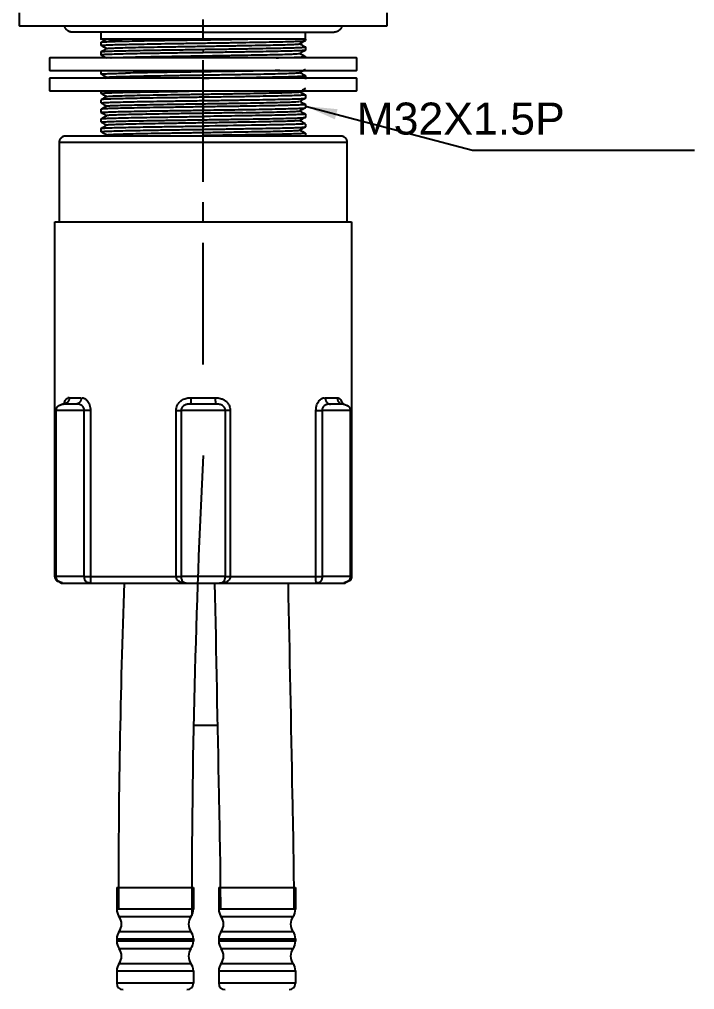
# Model space of a CAD drawing. Header units: millimetres. Extents: x 1657 to 5240, y -256 to 760.
# Drawn here: x 4710.9 to 4816.7, y 47.1 to 198.9 of the extents above; entities that cross this region are included whole.
import ezdxf

# ---------------------------------------------------------------- set-up
doc = ezdxf.new("R2010")
doc.units = ezdxf.units.MM
doc.linetypes.add('CENTER2', pattern=[28.575, 19.05, -3.175, 3.175, -3.175])
doc.layers.add('CENTER', color=1, linetype='CENTER2')
doc.layers.add('DIM', color=3, linetype='Continuous')
doc.layers.add('DIM_', color=3, linetype='Continuous', lineweight=9)
doc.styles.add('Arial Unicode MS', font='ARIALUNI.ttf')
doc.styles.get("Standard").update_dxf_attribs({"font": 'arial.ttf'})
doc.dimstyles.new('사본(2) STANDARD', dxfattribs={"dimscale": 0, "dimtxt": 5, "dimasz": 5, "dimexe": 1.25, "dimexo": 0.625, "dimgap": 1.5, "dimtad": 3, "dimtih": 1, "dimtoh": 1, "dimdec": 1, "dimzin": 9, "dimdsep": 46, "dimtxsty": 'Standard', "dimcen": 2.5, "dimclrd": 3, "dimclre": 3, "dimclrt": 4, "dimadec": 0, "dimazin": 0, "dimtfac": 1, "dimtdec": 1, "dimtmove": 0, "dimatfit": 3, "dimfxl": 1.25, "dimtfill": 1, "dimtolj": 1, "dimtzin": 0, "dimarcsym": 0})

msp = doc.modelspace()

# ---------------------------------------------------------------- linework, layer by layer
at = {"color": 6}
msp.add_line((4724.53, 182.32), (4724.53, 182.32), dxfattribs=at)
at = {"lineweight": -3}
msp.add_line((4716.46, 167.19), (4762.91, 167.19), dxfattribs=at)
at = {"color": 7, "linetype": 'Continuous'}
for p, q in [((4741.91, 88.39), (4738.18, 88.39)), ((4726.14, 63.06), (4738.14, 63.06)), ((4726.14, 63.06), (4726.14, 59.63)), ((4738.14, 63.06), (4738.14, 59.63)), ((4742.12, 63.06), (4754.12, 63.06)), ((4742.12, 63.06), (4742.12, 59.63)), ((4754.12, 63.06), (4754.12, 59.63)), ((4738.14, 59.63), (4726.14, 59.63)), ((4754.12, 59.63), (4742.12, 59.63)), ((4737.77, 58.46), (4726.52, 58.46)), ((4753.74, 58.46), (4742.49, 58.46)), ((4726.14, 55), (4738.14, 55)), ((4726.14, 55), (4726.14, 54.63)), ((4726.52, 56.17), (4737.77, 56.17)), ((4738.14, 55), (4738.14, 54.63)), ((4742.12, 55), (4754.12, 55)), ((4742.12, 55), (4742.12, 54.63)), ((4742.49, 56.17), (4753.74, 56.17)), ((4754.12, 55), (4754.12, 54.63)), ((4738.14, 54.63), (4726.14, 54.63)), ((4737.77, 53.46), (4726.52, 53.46)), ((4754.12, 54.63), (4742.12, 54.63)), ((4753.74, 53.46), (4742.49, 53.46)), ((4726.52, 51.17), (4737.77, 51.17)), ((4742.49, 51.17), (4753.74, 51.17)), ((4726.14, 50), (4738.14, 50)), ((4726.14, 50), (4726.14, 48.06)), ((4738.14, 50), (4738.14, 48.06)), ((4742.12, 50), (4754.12, 50)), ((4742.12, 50), (4742.12, 48.06)), ((4754.12, 50), (4754.12, 48.06)), ((4738.14, 48.06), (4726.14, 48.06)), ((4754.12, 48.06), (4742.12, 48.06))]:
    msp.add_line(p, q, dxfattribs=at)
for centre, radius, start, end in [((6117.23, 60.34), 1379.34, 177.07783, 180.07004), ((6117.09, 60.35), 1390.7, 177.92546, 180.02967), ((4728.14, 59.63), 2, 180, 215.6591), ((4736.14, 59.63), 2, 324.3409, 0), ((4744.12, 59.63), 2, 180, 215.6591), ((4752.12, 59.63), 2, 324.3409, 0), ((4724.89, 57.29), 2, 0.59, 35.6591), ((4739.39, 57.29), 2, 144.3409, 179.41), ((4740.87, 57.29), 2, 0.59, 35.6591), ((4755.37, 57.29), 2, 144.3409, 179.41), ((4724.89, 57.33), 2, 324.3409, 359.41), ((4739.39, 57.33), 2, 180.59, 215.6591), ((4740.87, 57.33), 2, 324.3409, 359.41), ((4755.37, 57.33), 2, 180.59, 215.6591), ((4728.14, 55), 2, 144.3409, 180), ((4736.14, 55), 2, 0, 35.6591), ((4744.12, 55), 2, 144.3409, 180), ((4752.12, 55), 2, 0, 35.6591), ((4728.14, 54.63), 2, 180, 215.6591), ((4724.89, 52.29), 2, 0.59, 35.6591), ((4739.39, 52.29), 2, 144.3409, 179.41), ((4736.14, 54.63), 2, 324.3409, 0), ((4744.12, 54.63), 2, 180, 215.6591), ((4740.87, 52.29), 2, 0.59, 35.6591), ((4755.37, 52.29), 2, 144.3409, 179.41), ((4752.12, 54.63), 2, 324.3409, 0), ((4724.89, 52.33), 2, 324.3409, 359.41), ((4739.39, 52.33), 2, 180.59, 215.6591), ((4740.87, 52.33), 2, 324.3409, 359.41), ((4755.37, 52.33), 2, 180.59, 215.6591), ((4728.14, 50), 2, 144.3409, 180), ((4736.14, 50), 2, 0, 35.6591), ((4744.12, 50), 2, 144.3409, 180), ((4752.12, 50), 2, 0, 35.6591), ((4727.14, 48.06), 1, 180, 270), ((4737.14, 48.06), 1, 270, 0), ((4743.12, 48.06), 1, 180, 270), ((4753.12, 48.06), 1, 270, 0)]:
    msp.add_arc(centre, radius, start, end, dxfattribs=at)
at = {"lineweight": -3}
for points, degree in [([(4710.93, 197.89), (4710.93, 198.89), (4710.93, 199.89)], 2), ([(4768.43, 199.89), (4768.43, 198.89), (4768.43, 197.89)], 2), ([(4723.67, 196.89), (4723.67, 196.35), (4723.67, 195.81)], 2), ([(4755.69, 195.81), (4755.69, 196.35), (4755.69, 196.9)], 2), ([(4723.68, 194.81), (4723.68, 195.07), (4723.68, 195.32)], 2), ([(4723.69, 195.33), (4723.72, 195.34), (4723.91, 195.37), (4724.55, 195.4), (4725.55, 195.44), (4726.87, 195.48), (4728.5, 195.51), (4730.38, 195.55), (4732.49, 195.59), (4734.76, 195.62), (4737.14, 195.66), (4739.59, 195.7), (4742.04, 195.73), (4744.43, 195.77), (4745.95, 195.79), (4746.68, 195.81)], 3), ([(4723.69, 195.33), (4723.96, 195.49), (4724.24, 195.65), (4724.52, 195.81)], 3), ([(4724.54, 194.31), (4724.26, 194.47), (4723.97, 194.64), (4723.69, 194.8)], 3), ([(4724.55, 195.81), (4724.58, 195.8), (4724.73, 195.77), (4725.21, 195.74), (4725.96, 195.71), (4726.62, 195.69), (4726.98, 195.68)], 3), ([(4739.68, 194.2), (4740.51, 194.21), (4742.18, 194.24), (4744.61, 194.27), (4746.94, 194.31), (4749.07, 194.35), (4751.01, 194.39), (4752.67, 194.42), (4753.99, 194.46), (4754.95, 194.5), (4755.54, 194.54), (4755.68, 194.56), (4755.68, 194.57)], 3), ([(4755.68, 195.55), (4755.39, 195.39), (4755.11, 195.22), (4754.82, 195.06)], 3), ([(4754.82, 195.07), (4755.11, 194.91), (4755.39, 194.74), (4755.68, 194.58)], 3), ([(4755.68, 195.81), (4755.68, 195.68), (4755.68, 195.56)], 2), ([(4755.68, 194.57), (4755.68, 194.32), (4755.68, 194.06)], 2), ([(4715.68, 190.89), (4715.68, 191.89), (4715.68, 192.89)], 2), ([(4723.68, 193.31), (4723.68, 193.57), (4723.68, 193.82)], 2), ([(4739.68, 193.68), (4738.85, 193.67), (4737.19, 193.65), (4734.73, 193.61), (4732.42, 193.57), (4730.29, 193.54), (4728.36, 193.5), (4726.69, 193.46), (4725.37, 193.42), (4724.41, 193.38), (4723.82, 193.35), (4723.68, 193.32), (4723.68, 193.31)], 3), ([(4723.69, 193.83), (4723.97, 193.99), (4724.26, 194.16), (4724.54, 194.32)], 3), ([(4724.54, 192.81), (4724.26, 192.97), (4723.97, 193.14), (4723.69, 193.3)], 3), ([(4739.68, 194.2), (4739.68, 193.94), (4739.68, 193.68)], 2), ([(4755.68, 194.05), (4755.39, 193.89), (4755.11, 193.72), (4754.82, 193.56)], 3), ([(4754.82, 193.57), (4755.11, 193.41), (4755.39, 193.24), (4755.68, 193.08)], 3), ([(4755.68, 193.07), (4755.68, 192.98), (4755.68, 192.89)], 2), ([(4763.68, 192.89), (4763.68, 191.89), (4763.68, 190.89)], 2), ([(4723.68, 190.31), (4723.68, 190.57), (4723.68, 190.82)], 2), ([(4723.69, 190.83), (4723.73, 190.86), (4723.78, 190.88), (4723.82, 190.91)], 3), ([(4724.47, 189.85), (4724.21, 190), (4723.95, 190.15), (4723.69, 190.3)], 3), ([(4723.76, 190.33), (4723.84, 190.35), (4724.12, 190.37), (4724.9, 190.41), (4726.03, 190.44), (4726.99, 190.47), (4727.52, 190.48)], 3), ([(4724.31, 189.69), (4724.39, 189.73), (4724.47, 189.78), (4724.54, 189.82)], 3), ([(4724.56, 189.83), (4724.61, 189.84), (4724.84, 189.87), (4725.56, 189.91), (4726.66, 189.95), (4727.63, 189.97), (4728.17, 189.99)], 3), ([(4739.68, 190.68), (4738.92, 190.67), (4737.38, 190.65), (4735.12, 190.62), (4732.96, 190.58), (4730.94, 190.55), (4729.1, 190.51), (4728.02, 190.49), (4727.52, 190.48)], 3), ([(4739.68, 190.86), (4739.68, 190.77), (4739.68, 190.68)], 2), ([(4755.68, 191.05), (4755.39, 190.89), (4755.11, 190.72), (4754.82, 190.56)], 3), ([(4754.82, 190.57), (4755.11, 190.41), (4755.39, 190.24), (4755.68, 190.08)], 3), ([(4755.68, 190.07), (4755.68, 189.82), (4755.68, 189.56)], 2), ([(4715.68, 187.69), (4715.68, 188.69), (4715.68, 189.69)], 2), ([(4763.68, 189.69), (4763.68, 188.69), (4763.68, 187.69)], 2), ([(4723.68, 187.31), (4723.68, 187.5), (4723.68, 187.69)], 2), ([(4724.54, 186.81), (4724.26, 186.97), (4723.97, 187.14), (4723.69, 187.3)], 3), ([(4723.69, 186.33), (4723.97, 186.49), (4724.26, 186.66), (4724.54, 186.82)], 3), ([(4755.68, 188.05), (4755.39, 187.89), (4755.11, 187.72), (4754.82, 187.56)], 3), ([(4754.82, 187.57), (4755.11, 187.41), (4755.39, 187.24), (4755.68, 187.08)], 3), ([(4755.68, 187.07), (4755.68, 186.82), (4755.68, 186.56)], 2), ([(4723.68, 185.81), (4723.68, 186.07), (4723.68, 186.32)], 2), ([(4724.54, 185.31), (4724.26, 185.47), (4723.97, 185.64), (4723.69, 185.8)], 3), ([(4723.69, 184.83), (4723.97, 184.99), (4724.26, 185.16), (4724.54, 185.32)], 3), ([(4724.6, 185.34), (4724.67, 185.35), (4724.95, 185.38), (4725.76, 185.42), (4726.94, 185.45), (4728.45, 185.49), (4730.27, 185.53), (4732.31, 185.57), (4734.57, 185.61), (4736.96, 185.65), (4739.43, 185.69), (4741.91, 185.73), (4744.29, 185.76), (4746.57, 185.8), (4748.69, 185.84), (4750.55, 185.88), (4752.13, 185.92), (4753.38, 185.96), (4754.27, 186), (4754.61, 186.02), (4754.71, 186.04)], 3), ([(4739.68, 186.7), (4739.68, 186.44), (4739.68, 186.18)], 2), ([(4755.68, 185.57), (4755.68, 185.56), (4755.55, 185.54), (4754.95, 185.5), (4753.99, 185.46), (4752.67, 185.42), (4751.01, 185.38), (4749.07, 185.35), (4746.94, 185.31), (4744.61, 185.27), (4742.18, 185.24), (4740.51, 185.21), (4739.68, 185.2)], 3), ([(4755.68, 186.55), (4755.39, 186.39), (4755.11, 186.22), (4754.82, 186.06)], 3), ([(4754.82, 186.07), (4755.11, 185.91), (4755.39, 185.74), (4755.68, 185.58)], 3), ([(4755.68, 185.57), (4755.68, 185.32), (4755.68, 185.06)], 2), ([(4723.68, 184.31), (4723.68, 184.57), (4723.68, 184.82)], 2), ([(4723.68, 184.31), (4723.69, 184.32), (4723.82, 184.35), (4724.41, 184.38), (4725.37, 184.42), (4726.69, 184.46), (4728.36, 184.5), (4730.29, 184.54), (4732.42, 184.57), (4734.73, 184.61), (4737.19, 184.65), (4738.85, 184.67), (4739.68, 184.68)], 3), ([(4724.54, 183.81), (4724.26, 183.97), (4723.97, 184.14), (4723.69, 184.3)], 3), ([(4723.69, 183.33), (4723.97, 183.49), (4724.26, 183.66), (4724.54, 183.82)], 3), ([(4745.84, 184.29), (4745.09, 184.28), (4743.53, 184.25), (4741.09, 184.21), (4738.63, 184.17), (4736.22, 184.14), (4733.86, 184.1), (4731.66, 184.06), (4729.67, 184.02), (4727.96, 183.98), (4726.56, 183.94), (4725.49, 183.9), (4724.79, 183.87), (4724.59, 183.84), (4724.55, 183.83)], 3), ([(4739.68, 185.2), (4739.68, 184.94), (4739.68, 184.68)], 2), ([(4739.68, 184.68), (4740.43, 184.7), (4741.92, 184.72), (4744.11, 184.75), (4745.51, 184.77), (4746.19, 184.78)], 3), ([(4746.19, 183.8), (4745.51, 183.79), (4744.11, 183.77), (4741.92, 183.73), (4740.43, 183.71), (4739.68, 183.7)], 3), ([(4746.19, 184.78), (4746.97, 184.8), (4748.47, 184.82), (4750.51, 184.86), (4752.29, 184.9), (4753.7, 184.94), (4754.77, 184.98), (4755.45, 185.01), (4755.65, 185.04), (4755.68, 185.05)], 3), ([(4755.67, 184.07), (4755.64, 184.05), (4755.44, 184.03), (4754.75, 183.99), (4753.67, 183.95), (4752.25, 183.91), (4750.47, 183.87), (4748.45, 183.84), (4746.96, 183.81), (4746.19, 183.8)], 3), ([(4754.82, 184.57), (4754.82, 184.58), (4754.8, 184.58), (4754.78, 184.59)], 3), ([(4755.68, 185.05), (4755.39, 184.89), (4755.11, 184.72), (4754.82, 184.56)], 3), ([(4754.82, 184.57), (4755.11, 184.41), (4755.39, 184.24), (4755.68, 184.08)], 3), ([(4755.68, 184.07), (4755.68, 183.82), (4755.68, 183.56)], 2), ([(4723.68, 182.81), (4723.68, 183.07), (4723.68, 183.32)], 2), ([(4723.68, 182.81), (4723.68, 182.82), (4723.82, 182.85), (4724.41, 182.88), (4725.38, 182.92), (4726.7, 182.96), (4728.36, 183), (4730.3, 183.04), (4732.42, 183.07), (4734.76, 183.11), (4737.19, 183.15), (4738.86, 183.17), (4739.68, 183.18)], 3), ([(4723.69, 181.83), (4723.97, 181.99), (4724.25, 182.15), (4724.53, 182.32)], 3), ([(4724.54, 182.31), (4724.28, 182.46), (4724.02, 182.61), (4723.76, 182.77)], 3), ([(4724.53, 182.32), (4724.53, 182.32), (4724.53, 182.32), (4724.53, 182.32)], 3), ([(4724.53, 182.32), (4724.54, 182.32), (4724.54, 182.32), (4724.54, 182.32)], 3), ([(4739.68, 183.7), (4739.68, 183.44), (4739.68, 183.18)], 2), ([(4739.68, 182.2), (4739.68, 181.94), (4739.68, 181.68)], 2), ([(4755.68, 183.55), (4755.39, 183.39), (4755.11, 183.22), (4754.82, 183.06)], 3), ([(4754.82, 183.07), (4755.11, 182.91), (4755.39, 182.74), (4755.68, 182.58)], 3), ([(4755.68, 182.5), (4755.68, 182.41), (4755.68, 182.32)], 2), ([(4755.68, 182.32), (4755.68, 182.19), (4755.68, 182.06)], 2), ([(4723.68, 181.31), (4723.68, 181.57), (4723.68, 181.82)], 2), ([(4724.54, 180.81), (4724.26, 180.97), (4723.97, 181.14), (4723.69, 181.3)], 3), ([(4724.36, 180.72), (4724.42, 180.75), (4724.48, 180.79), (4724.54, 180.82)], 3), ([(4755.68, 181.07), (4755.66, 181.06), (4755.49, 181.03), (4754.86, 180.99), (4753.88, 180.96), (4752.55, 180.92), (4750.92, 180.88), (4749.02, 180.85), (4746.89, 180.81), (4744.57, 180.77), (4742.16, 180.74), (4740.51, 180.71), (4739.68, 180.7)], 3), ([(4755.68, 182.05), (4755.39, 181.89), (4755.11, 181.72), (4754.82, 181.56)], 3), ([(4754.83, 181.57), (4755.12, 181.4), (4755.4, 181.24), (4755.68, 181.08)], 3), ([(4755.68, 181.07), (4755.68, 180.88), (4755.68, 180.69)], 2), ([(4717.18, 167.19), (4717.18, 173.44), (4717.18, 179.69)], 2), ([(4762.18, 179.69), (4762.18, 173.44), (4762.18, 167.19)], 2), ([(4716.46, 111.69), (4716.46, 139.44), (4716.46, 167.19)], 2), ([(4762.91, 167.19), (4762.91, 139.44), (4762.91, 111.69)], 2), ([(4720.7, 139.68), (4720.74, 139.68), (4720.83, 139.67), (4720.97, 139.62), (4721.14, 139.55), (4721.32, 139.43), (4721.51, 139.25), (4721.71, 138.97), (4721.89, 138.6), (4722, 138.15), (4722.03, 137.84), (4722.03, 137.69)], 3), ([(4735.45, 137.69), (4735.45, 137.84), (4735.48, 138.13), (4735.64, 138.56), (4735.91, 138.95), (4736.26, 139.26), (4736.62, 139.46), (4736.95, 139.58), (4737.27, 139.65), (4737.55, 139.68), (4737.72, 139.69), (4737.8, 139.69)], 3), ([(4741.57, 139.69), (4741.66, 139.69), (4741.86, 139.68), (4742.19, 139.64), (4742.56, 139.54), (4742.97, 139.36), (4743.37, 139.05), (4743.69, 138.64), (4743.88, 138.17), (4743.92, 137.85), (4743.92, 137.69)], 3), ([(4757.34, 137.69), (4757.34, 137.85), (4757.37, 138.16), (4757.49, 138.63), (4757.68, 139), (4757.87, 139.26), (4758.06, 139.44), (4758.24, 139.56), (4758.4, 139.63), (4758.55, 139.67), (4758.63, 139.68), (4758.67, 139.68)], 3), ([(4718.04, 138.79), (4718.03, 138.77), (4718.02, 138.74), (4717.99, 138.69)], 3), ([(4737.72, 138.69), (4737.66, 138.69), (4737.53, 138.69), (4737.33, 138.67), (4737.12, 138.64), (4736.9, 138.57), (4736.69, 138.47), (4736.48, 138.32), (4736.33, 138.12), (4736.24, 137.91), (4736.22, 137.76), (4736.22, 137.69)], 3), ([(4743.15, 137.69), (4743.15, 137.77), (4743.13, 137.93), (4743.02, 138.16), (4742.84, 138.37), (4742.6, 138.52), (4742.35, 138.61), (4742.1, 138.66), (4741.87, 138.68), (4741.72, 138.69), (4741.65, 138.69)], 3), ([(4759.61, 138.69), (4759.57, 138.69), (4759.48, 138.69), (4759.34, 138.68), (4759.19, 138.66), (4759.04, 138.62), (4758.88, 138.56), (4758.72, 138.48), (4758.56, 138.35), (4758.42, 138.16), (4758.33, 137.93), (4758.31, 137.77), (4758.31, 137.69)], 3), ([(4716.66, 111.69), (4716.66, 124.69), (4716.66, 137.69)], 2), ([(4721.06, 111.69), (4721.06, 124.69), (4721.06, 137.69)], 2), ([(4722.03, 137.69), (4722.03, 124.69), (4722.03, 111.69)], 2), ([(4735.45, 111.69), (4735.45, 124.69), (4735.45, 137.69)], 2), ([(4736.22, 137.69), (4736.22, 124.69), (4736.22, 111.69)], 2), ([(4743.15, 111.69), (4743.15, 124.69), (4743.15, 137.69)], 2), ([(4743.92, 137.69), (4743.92, 124.69), (4743.92, 111.69)], 2), ([(4757.34, 111.69), (4757.34, 124.69), (4757.34, 137.69)], 2), ([(4758.31, 137.69), (4758.31, 124.69), (4758.31, 111.69)], 2), ([(4762.7, 137.69), (4762.7, 124.69), (4762.7, 111.69)], 2), ([(4721.89, 110.69), (4721.82, 110.69), (4721.67, 110.7), (4721.48, 110.78), (4721.32, 110.91), (4721.2, 111.08), (4721.12, 111.28), (4721.07, 111.48), (4721.06, 111.62), (4721.06, 111.69)], 3), ([(4722.03, 111.69), (4722.03, 111.62), (4722.03, 111.48), (4722.03, 111.28), (4722.03, 111.08), (4722.02, 110.91), (4722.01, 110.82), (4722, 110.79)], 3), ([(4757.37, 110.79), (4757.36, 110.82), (4757.35, 110.91), (4757.34, 111.08), (4757.34, 111.28), (4757.34, 111.48), (4757.34, 111.62), (4757.34, 111.69)], 3), ([(4758.31, 111.69), (4758.31, 111.62), (4758.3, 111.48), (4758.25, 111.28), (4758.17, 111.08), (4758.04, 110.91), (4757.89, 110.78), (4757.7, 110.7), (4757.55, 110.69), (4757.48, 110.69)], 3)]:
    msp.add_open_spline(points, degree=degree, dxfattribs=at)
for points, weights in [([(4710.93, 197.89), (4710.93, 197.89), (4739.68, 197.89)], [1, 0.707106781187, 1]), ([(4739.68, 197.89), (4768.43, 197.89), (4768.43, 197.89)], [1, 0.707106781187, 1]), ([(4739.68, 192.89), (4715.68, 192.89), (4715.68, 192.89)], [1, 0.707106781187, 1]), ([(4763.68, 192.89), (4763.68, 192.89), (4739.68, 192.89)], [1, 0.707106781187, 1]), ([(4715.68, 190.89), (4715.68, 190.89), (4739.68, 190.89)], [1, 0.707106781187, 1]), ([(4739.68, 190.89), (4763.68, 190.89), (4763.68, 190.89)], [1, 0.707106781187, 1]), ([(4737.54, 189.69), (4715.68, 189.69), (4715.68, 189.69)], [1, 0.738067384759, 1]), ([(4715.68, 187.69), (4715.68, 187.69), (4737.54, 187.69)], [1, 0.738067384759, 1]), ([(4718.18, 180.69), (4718.18, 180.69), (4739.68, 180.69)], [1, 0.707106781187, 1]), ([(4739.68, 180.69), (4761.18, 180.69), (4761.18, 180.69)], [1, 0.707106781187, 1]), ([(4739.68, 179.69), (4739.68, 180.69), (4739.68, 180.69)], [1, 0.707106781187, 1]), ([(4717.18, 179.69), (4717.18, 179.69), (4739.68, 179.69)], [1, 0.707106781187, 1]), ([(4739.68, 179.69), (4762.18, 179.69), (4762.18, 179.69)], [1, 0.707106781187, 1]), ([(4718.7, 139.69), (4719.51, 139.69), (4720.58, 139.69)], [1, 0.996703783977, 1]), ([(4720.58, 139.69), (4720.58, 138.69), (4719.76, 138.69)], [1, 0.707106781188, 1]), ([(4737.8, 139.69), (4738.74, 139.69), (4739.68, 139.69)], [1, 0.999175604372, 1]), ([(4739.68, 139.69), (4740.63, 139.69), (4741.57, 139.69)], [1, 0.999175606783, 1]), ([(4741.57, 139.69), (4741.57, 138.69), (4741.65, 138.69)], [1, 0.707106848174, 1]), ([(4758.79, 139.69), (4759.86, 139.69), (4760.67, 139.69)], [1, 0.996703786244, 1]), ([(4760.67, 139.69), (4760.67, 138.95), (4761.3, 138.73)], [1, 0.76677559834, 0.904974077345]), ([(4719.76, 138.69), (4717.66, 138.69), (4717.66, 138.69)], [1, 0.77788547605, 1]), ([(4717.66, 138.69), (4717.66, 138.69), (4717.79, 138.69)], [1, 0.987871622172, 1]), ([(4761.7, 138.69), (4761.7, 138.69), (4759.61, 138.69)], [1, 0.777885480588, 1]), ([(4761.58, 138.69), (4761.7, 138.69), (4761.7, 138.69)], [1, 0.98787162158, 1]), ([(4722.03, 137.69), (4721.64, 137.69), (4721.06, 137.69)], [1, 0.860276498565, 1]), ([(4735.45, 137.69), (4736.03, 137.69), (4736.22, 137.69)], [1, 0.860279363993, 1]), ([(4743.92, 137.69), (4743.34, 137.69), (4743.15, 137.69)], [1, 0.860276811679, 1]), ([(4757.34, 137.69), (4757.73, 137.69), (4758.31, 137.69)], [1, 0.860278968443, 1]), ([(4716.46, 111.69), (4716.46, 111.69), (4716.67, 111.69)], [0.971344146311, 0.971344146415, 0.975844451146]), ([(4721.06, 111.69), (4721.64, 111.69), (4722.03, 111.69)], [1, 0.860281547419, 1]), ([(4722.03, 111.69), (4727.37, 111.69), (4735.45, 111.69)], [1, 0.942688292623, 1]), ([(4735.45, 111.69), (4736.03, 111.69), (4736.22, 111.69)], [1, 0.860236900828, 1]), ([(4743.15, 111.69), (4743.34, 111.69), (4743.92, 111.69)], [1, 0.860281547414, 1]), ([(4743.92, 111.69), (4752, 111.69), (4757.34, 111.69)], [1, 0.942688292623, 1]), ([(4757.34, 111.69), (4757.73, 111.69), (4758.31, 111.69)], [1, 0.860236900824, 1]), ([(4762.7, 111.69), (4762.91, 111.69), (4762.91, 111.69)], [0.975631331697, 0.97134414621, 0.971344146311]), ([(4717.46, 110.69), (4717.46, 110.69), (4717.67, 110.69)], [1, 0.993024596605, 0.990815512913]), ([(4761.7, 110.69), (4761.91, 110.69), (4761.91, 110.69)], [0.990896242176, 0.993149634005, 1])]:
    msp.add_rational_spline(points, weights, degree=2, dxfattribs=at)
for points, weights, degree, knots in [([(4719.18, 196.89), (4718.67, 196.89), (4718.3, 197.25), (4718.03, 197.52), (4717.96, 197.89)], [1, 0.853553390593, 0.853553390593, 0.853553390593, 0.930688033363], 2, [0, 0, 0, 1.035534, 1.035534, 1.787069, 1.787069, 1.787069]), ([(4761.41, 197.89), (4761.33, 197.52), (4761.07, 197.25), (4760.7, 196.89), (4760.18, 196.89)], [0.930688033362, 0.853553390593, 0.853553390593, 0.853553390593, 1], 2, [0.283999, 0.283999, 0.283999, 1.035534, 1.035534, 2.071068, 2.071068, 2.071068]), ([(4739.68, 196.89), (4731.19, 196.89), (4725.19, 196.89), (4719.18, 196.89), (4719.18, 196.89)], [1, 0.853553390593, 0.853553390593, 0.853553390593, 1], 2, [0, 0, 0, 16.982756, 16.982756, 33.965512, 33.965512, 33.965512]), ([(4739.68, 196.89), (4748.18, 196.89), (4754.18, 196.89), (4760.18, 196.89), (4760.18, 196.89)], [1, 0.853553390593, 0.853553390593, 0.853553390593, 1], 2, [0, 0, 0, 16.982756, 16.982756, 33.965512, 33.965512, 33.965512]), ([(4755.69, 195.81), (4755.69, 195.81), (4739.68, 195.81), (4723.67, 195.81), (4723.67, 195.81)], [1, 0.707106781187, 1, 0.707106781187, 1], 2, [0, 0, 0, 25.148449, 25.148449, 50.296898, 50.296898, 50.296898]), ([(4763.68, 189.69), (4763.68, 189.69), (4755.88, 189.69), (4748.07, 189.69), (4737.54, 189.69)], [1, 0.915075682163, 1, 0.915075682163, 1], 2, [-39.849675, -39.849675, -39.849675, -19.924837, -19.924837, 0, 0, 0]), ([(4737.54, 187.69), (4748.07, 187.69), (4755.88, 187.69), (4763.68, 187.69), (4763.68, 187.69)], [1, 0.915075682163, 1, 0.915075682163, 1], 2, [-75.398224, -75.398224, -75.398224, -55.473386, -55.473386, -35.548549, -35.548549, -35.548549]), ([(4717.18, 179.69), (4717.18, 180.1), (4717.48, 180.39), (4717.77, 180.69), (4718.18, 180.69)], [0.997298490296, 0.851247507826, 0.851247507826, 0.851247507826, 0.997298490296], 2, [0, 0, 0, 0.805744, 0.805744, 1.61265, 1.61265, 1.61265]), ([(4761.18, 180.69), (4761.6, 180.69), (4761.89, 180.39), (4762.18, 180.1), (4762.18, 179.69)], [0.997298490296, 0.851247507826, 0.851247507826, 0.851247507826, 0.997298490296], 2, [0, 0, 0, 0.806906, 0.806906, 1.61265, 1.61265, 1.61265]), ([(4718.7, 139.69), (4718.7, 139.27), (4718.43, 138.98), (4718.26, 138.79), (4718.02, 138.72)], [1, 0.923879473597, 1, 0.948797045903, 0.966478074409], 2, [-1.570797, -1.570797, -1.570797, -0.785398, -0.785398, -0.257095, -0.257095, -0.257095]), ([(4737.72, 138.69), (4737.75, 138.69), (4737.78, 138.98), (4737.8, 139.27), (4737.8, 139.69)], [1, 0.923879473598, 1, 0.923879473598, 1], 2, [0, 0, 0, 0.785398, 0.785398, 1.570797, 1.570797, 1.570797]), ([(4758.79, 139.69), (4758.79, 139.27), (4759.03, 138.98), (4759.27, 138.69), (4759.61, 138.69)], [1, 0.923879500934, 1, 0.923879500934, 1], 2, [-1.570796, -1.570796, -1.570796, -0.785398, -0.785398, 0, 0, 0]), ([(4716.66, 137.69), (4716.66, 137.95), (4716.76, 138.2), (4716.96, 138.39), (4717.01, 138.45), (4717.64, 138.69), (4717.66, 138.69)], [0.868241002496, 0.783473701881, 0.741090051574, 0.741090051574, 0.741090051574, 0.741090051574, 0.741090051574], 3, [0, 0, 0, 0, 0.805744, 0.805744, 0.805744, 1.616113, 1.616113, 1.616113, 1.616113]), ([(4741.65, 138.69), (4740.86, 138.69), (4739.68, 138.69), (4738.51, 138.69), (4737.72, 138.69)], [1, 0.914023136534, 1, 0.914023136534, 1], 2, [0, 0, 0, 2.213826, 2.213826, 4.427652, 4.427652, 4.427652]), ([(4761.7, 138.69), (4761.88, 138.61), (4762.23, 138.47), (4762.41, 138.39), (4762.61, 138.2), (4762.7, 137.95), (4762.7, 137.69)], [1, 1, 1, 1, 1, 1.05719095835, 1.17157287506], 3, [0, 0, 0, 0, 0.765367, 0.765367, 0.765367, 1.571111, 1.571111, 1.571111, 1.571111]), ([(4721.06, 137.69), (4718.48, 137.69), (4717.15, 137.69), (4716.66, 137.69), (4716.66, 137.69)], [1, 0.809979995945, 1, 0.920116328358, 0.907398227275], 2, [-9.149501, -9.149501, -9.149501, -4.57475, -4.57475, -2.651543, -2.651543, -2.651543]), ([(4743.15, 137.69), (4742.33, 137.69), (4739.68, 137.69), (4737.04, 137.69), (4736.22, 137.69)], [1, 0.809979998194, 1, 0.809979998194, 1], 2, [-9.149501, -9.149501, -9.149501, -4.57475, -4.57475, 0, 0, 0]), ([(4762.7, 137.69), (4762.7, 137.69), (4762.21, 137.69), (4760.89, 137.69), (4758.31, 137.69)], [0.907398230145, 0.92011634157, 1, 0.809979992162, 1], 2, [-6.497957, -6.497957, -6.497957, -4.57475, -4.57475, 0, 0, 0]), ([(4717.66, 110.69), (4717.65, 110.69), (4717.01, 110.93), (4716.96, 110.98), (4716.76, 111.18), (4716.66, 111.43), (4716.66, 111.69)], [1, 1, 1, 1, 1, 1.05719095825, 1.17157287476], 3, [0, 0, 0, 0, 0.807414, 0.807414, 0.807414, 1.613158, 1.613158, 1.613158, 1.613158]), ([(4721.06, 111.69), (4718.48, 111.69), (4717.15, 111.69), (4716.66, 111.69), (4716.66, 111.69)], [1, 0.809979837902, 1, 0.920116304103, 0.907398163689], 2, [0, 0, 0, 4.574744, 4.574744, 6.497948, 6.497948, 6.497948]), ([(4743.15, 111.69), (4742.33, 111.69), (4739.68, 111.69), (4737.04, 111.69), (4736.22, 111.69)], [1, 0.809979837902, 1, 0.809979837902, 1], 2, [0, 0, 0, 4.574744, 4.574744, 9.149488, 9.149488, 9.149488]), ([(4762.7, 111.69), (4762.7, 111.69), (4762.21, 111.69), (4760.89, 111.69), (4758.31, 111.69)], [0.907398163408, 0.920116303221, 1, 0.809979837902, 1], 2, [2.65154, 2.65154, 2.65154, 4.574744, 4.574744, 9.149488, 9.149488, 9.149488]), ([(4762.7, 111.69), (4762.7, 111.43), (4762.61, 111.18), (4762.41, 110.98), (4762.23, 110.91), (4761.88, 110.76), (4761.7, 110.69)], [0.868178131047, 0.783416968819, 0.741036387704, 0.741036387704, 0.741036387704, 0.741036387704, 0.741036387704], 3, [0, 0, 0, 0, 0.805744, 0.805744, 0.805744, 1.571111, 1.571111, 1.571111, 1.571111]), ([(4717.66, 110.69), (4717.66, 110.69), (4719.12, 110.69), (4720.58, 110.69), (4721.89, 110.69)], [1, 0.851553789392, 1, 0.851553789392, 1], 2, [-5.849657, -5.849657, -5.849657, -2.924828, -2.924828, 0, 0, 0]), ([(4721.89, 110.69), (4725.55, 110.69), (4730.83, 110.69), (4736.89, 110.69), (4736.89, 110.69), (4736.89, 110.69), (4736.89, 110.69), (4736.94, 110.69), (4736.99, 110.69), (4737.03, 110.69)], [1, 0.946611492602, 0.946115906868, 0.998513242799, 0.998513242799, 0.998513242799, 0.998513242799, 0.998513242799, 0.998513242799, 0.998513242799], 3, [-17.99358, -17.99358, -17.99358, -17.99358, -0.167028, -0.167028, -0.167028, -0.163863, -0.163863, -0.163863, -0.017539, -0.017539, -0.017539, -0.017539]), ([(4737.03, 110.69), (4737.03, 110.69), (4739.68, 110.69), (4742.33, 110.69), (4742.33, 110.69)], [1, 0.707106781187, 1, 0.707106781187, 1], 2, [-8.62473, -8.62473, -8.62473, -4.46212, -4.46212, -0.29951, -0.29951, -0.29951]), ([(4742.35, 110.69), (4742.4, 110.69), (4742.45, 110.69), (4742.5, 110.69), (4742.5, 110.69), (4742.5, 110.69), (4742.5, 110.69), (4748.56, 110.69), (4753.82, 110.69), (4757.48, 110.69)], [1, 1, 1, 1, 1, 1, 1, 0.947751102904, 0.948326640858, 1.00172661386], 3, [-17.960918, -17.960918, -17.960918, -17.960918, -17.802736, -17.802736, -17.802736, -17.799648, -17.799648, -17.799648, 0, 0, 0, 0]), ([(4757.48, 110.69), (4758.79, 110.69), (4760.25, 110.69), (4761.7, 110.69), (4761.7, 110.69)], [1, 0.851553789392, 1, 0.851553789392, 1], 2, [-8.92424, -8.92424, -8.92424, -5.999411, -5.999411, -3.074583, -3.074583, -3.074583])]:
    msp.add_rational_spline(points, weights, degree=degree, knots=knots, dxfattribs=at)
for points, knots in [([(4723.68, 194.81), (4723.68, 194.82), (4723.79, 194.84), (4724.3, 194.88), (4725.21, 194.92), (4726.46, 194.95), (4728.03, 194.99), (4729.87, 195.03), (4731.96, 195.06), (4734.23, 195.1), (4736.64, 195.14), (4739.11, 195.18), (4741.6, 195.21), (4744.05, 195.25), (4746.38, 195.29), (4748.56, 195.33), (4750.53, 195.36), (4752.23, 195.4), (4753.63, 195.44), (4754.7, 195.47), (4755.4, 195.51), (4755.62, 195.53), (4755.66, 195.55)], [-67.00698, -67.00698, -67.00698, -67.00698, -64.800638, -62.308306, -59.815974, -57.323641, -54.831309, -52.338977, -49.846645, -47.354312, -44.86198, -42.369648, -39.877316, -37.384984, -34.892651, -32.400319, -29.907987, -27.415655, -24.923322, -22.43099, -19.938658, -17.446326, -17.446326, -17.446326, -17.446326]), ([(4724.54, 194.32), (4724.57, 194.34), (4724.74, 194.36), (4725.38, 194.4), (4726.4, 194.44), (4727.78, 194.48), (4729.48, 194.52), (4731.45, 194.55), (4733.63, 194.59), (4735.97, 194.63), (4738.4, 194.67), (4740.86, 194.71), (4743.31, 194.75), (4745.66, 194.79), (4747.86, 194.83), (4749.82, 194.87), (4751.51, 194.9), (4752.91, 194.94), (4753.96, 194.98), (4754.62, 195.02), (4754.8, 195.05), (4754.82, 195.06)], [276.221111, 276.221111, 276.221111, 276.221111, 278.62313, 281.088821, 283.554513, 286.020204, 288.485896, 290.951587, 293.417279, 295.88297, 298.348661, 300.814353, 303.280044, 305.745736, 308.211427, 310.677118, 313.14281, 315.608501, 318.074193, 320.539884, 323.005576, 323.005576, 323.005576, 323.005576]), ([(4723.69, 193.83), (4723.71, 193.84), (4723.85, 193.86), (4724.4, 193.9), (4725.36, 193.94), (4726.69, 193.97), (4728.36, 194.01), (4730.28, 194.05), (4732.4, 194.09), (4734.72, 194.12), (4737.18, 194.16), (4738.85, 194.19), (4739.68, 194.2)], [-24.789588, -24.789588, -24.789588, -24.789588, -22.689597, -20.168531, -17.647464, -15.126398, -12.605332, -10.084265, -7.563199, -5.042133, -2.521066, 0, 0, 0, 0]), ([(4725.21, 192.89), (4725.23, 192.89), (4725.49, 192.9), (4726.14, 192.93), (4727.43, 192.97), (4729.05, 193.01), (4730.95, 193.05), (4733.04, 193.08), (4735.32, 193.12), (4737.74, 193.16), (4740.21, 193.2), (4742.67, 193.24), (4745.02, 193.28), (4747.24, 193.32), (4749.26, 193.35), (4751.04, 193.39), (4752.52, 193.43), (4753.67, 193.47), (4754.45, 193.51), (4754.72, 193.53), (4754.78, 193.55)], [184.767955, 184.767955, 184.767955, 184.767955, 184.926856, 187.392548, 189.858239, 192.32393, 194.789622, 197.255313, 199.721005, 202.186696, 204.652388, 207.118079, 209.58377, 212.049462, 214.515153, 216.980845, 219.446536, 221.912227, 224.377919, 226.84361, 226.84361, 226.84361, 226.84361]), ([(4755.68, 194.05), (4755.66, 194.04), (4755.52, 194.02), (4754.96, 193.98), (4754, 193.95), (4752.67, 193.91), (4751.01, 193.87), (4749.09, 193.83), (4746.96, 193.8), (4744.65, 193.76), (4742.19, 193.72), (4740.52, 193.7), (4739.68, 193.68)], [-24.807474, -24.807474, -24.807474, -24.807474, -22.689591, -20.168525, -17.647459, -15.126394, -12.605328, -10.084263, -7.563197, -5.042131, -2.521066, 0, 0, 0, 0]), ([(4751.09, 192.89), (4751.64, 192.9), (4752.7, 192.92), (4754, 192.96), (4754.96, 193), (4755.55, 193.04), (4755.68, 193.06), (4755.68, 193.07)], [-37.642828, -37.642828, -37.642828, -37.642828, -35.294918, -32.773852, -30.252787, -27.731721, -25.211072, -25.211072, -25.211072, -25.211072]), ([(4728.17, 189.99), (4728.7, 190), (4729.86, 190.02), (4731.87, 190.06), (4734.09, 190.1), (4736.42, 190.14), (4738.88, 190.18), (4741.35, 190.22), (4743.78, 190.26), (4746.09, 190.3), (4748.22, 190.33), (4750.15, 190.37), (4751.8, 190.41), (4753.13, 190.45), (4754.11, 190.49), (4754.67, 190.53), (4754.81, 190.55), (4754.82, 190.56)], [0, 0, 0, 0, 2.465691, 4.931383, 7.397074, 9.862766, 12.328457, 14.794148, 17.25984, 19.725531, 22.191223, 24.656914, 27.122606, 29.588297, 32.053988, 34.51968, 36.554148, 36.554148, 36.554148, 36.554148]), ([(4751.66, 190.89), (4751.44, 190.88), (4750.63, 190.86), (4749.11, 190.83), (4747, 190.8), (4744.66, 190.76), (4742.19, 190.72), (4740.52, 190.7), (4739.68, 190.68)], [36.825071, 36.825071, 36.825071, 36.825071, 37.815967, 40.337031, 42.858096, 45.37916, 47.900225, 50.421289, 50.421289, 50.421289, 50.421289]), ([(4739.68, 189.7), (4740.51, 189.71), (4742.18, 189.74), (4744.65, 189.77), (4746.99, 189.81), (4749.12, 189.85), (4751.04, 189.89), (4752.71, 189.92), (4754.04, 189.96), (4754.99, 190), (4755.56, 190.04), (4755.68, 190.06), (4755.68, 190.07)], [0, 0, 0, 0, 2.521064, 5.042127, 7.563191, 10.084254, 12.605318, 15.126381, 17.647445, 20.168508, 22.689572, 25.111421, 25.111421, 25.111421, 25.111421]), ([(4723.68, 187.31), (4723.68, 187.32), (4723.81, 187.35), (4724.38, 187.38), (4725.33, 187.42), (4726.67, 187.46), (4728.34, 187.5), (4730.26, 187.53), (4732.38, 187.57), (4734.72, 187.61), (4736.47, 187.64), (4737.4, 187.65), (4737.5, 187.65)], [25.303202, 25.303202, 25.303202, 25.303202, 27.731686, 30.252749, 32.773811, 35.294873, 37.815936, 40.336998, 42.858061, 45.379123, 47.900185, 48.218841, 48.218841, 48.218841, 48.218841]), ([(4724.54, 186.82), (4724.56, 186.83), (4724.67, 186.85), (4725.13, 186.89), (4726.01, 186.92), (4727.28, 186.96), (4728.87, 187), (4730.76, 187.04), (4732.87, 187.08), (4735.16, 187.12), (4737.56, 187.16), (4740.02, 187.2), (4742.47, 187.24), (4744.85, 187.27), (4747.09, 187.31), (4749.14, 187.35), (4750.92, 187.39), (4752.42, 187.43), (4753.6, 187.47), (4754.41, 187.51), (4754.69, 187.53), (4754.77, 187.54)], [161.131246, 161.131246, 161.131246, 161.131246, 162.735633, 165.201325, 167.667016, 170.132708, 172.598399, 175.064091, 177.529782, 179.995473, 182.461165, 184.926856, 187.392548, 189.858239, 192.32393, 194.789622, 197.255313, 199.721005, 202.186696, 204.652388, 207.118079, 207.118079, 207.118079, 207.118079]), ([(4755.68, 187.07), (4755.68, 187.06), (4755.55, 187.04), (4754.97, 187), (4754, 186.96), (4752.67, 186.92), (4751.02, 186.89), (4749.08, 186.85), (4746.97, 186.81), (4744.62, 186.77), (4742.18, 186.74), (4740.51, 186.71), (4739.68, 186.7)], [25.220799, 25.220799, 25.220799, 25.220799, 27.731709, 30.252774, 32.773838, 35.294902, 37.815967, 40.337031, 42.858096, 45.37916, 47.900225, 50.421289, 50.421289, 50.421289, 50.421289]), ([(4723.68, 185.81), (4723.68, 185.82), (4723.82, 185.85), (4724.41, 185.88), (4725.36, 185.92), (4726.7, 185.96), (4728.36, 186), (4730.27, 186.04), (4732.4, 186.07), (4734.72, 186.11), (4737.18, 186.15), (4738.85, 186.17), (4739.68, 186.18)], [-25.187143, -25.187143, -25.187143, -25.187143, -22.689571, -20.168507, -17.647444, -15.12638, -12.605317, -10.084254, -7.56319, -5.042127, -2.521063, 0, 0, 0, 0]), ([(4739.68, 186.7), (4738.85, 186.69), (4737.18, 186.66), (4734.71, 186.62), (4732.38, 186.59), (4730.26, 186.55), (4728.35, 186.51), (4726.68, 186.47), (4725.35, 186.44), (4724.4, 186.4), (4723.85, 186.36), (4723.71, 186.34), (4723.69, 186.33)], [0, 0, 0, 0, 2.521064, 5.042128, 7.563191, 10.084255, 12.605319, 15.126383, 17.647446, 20.16851, 22.689574, 24.78374, 24.78374, 24.78374, 24.78374]), ([(4739.68, 186.18), (4740.52, 186.2), (4742.19, 186.22), (4744.63, 186.26), (4746.95, 186.3), (4749.06, 186.33), (4750.99, 186.37), (4752.64, 186.41), (4753.96, 186.45), (4754.94, 186.48), (4755.51, 186.52), (4755.66, 186.54), (4755.68, 186.55)], [-50.421241, -50.421241, -50.421241, -50.421241, -47.900179, -45.379117, -42.858055, -40.336993, -37.815931, -35.294869, -32.773807, -30.252745, -27.731683, -25.561552, -25.561552, -25.561552, -25.561552]), ([(4739.68, 185.2), (4738.85, 185.19), (4737.18, 185.16), (4734.72, 185.12), (4732.4, 185.09), (4730.28, 185.05), (4728.36, 185.01), (4726.69, 184.97), (4725.36, 184.94), (4724.4, 184.9), (4723.85, 184.86), (4723.71, 184.84), (4723.69, 184.83)], [-50.421319, -50.421319, -50.421319, -50.421319, -47.900253, -45.379187, -42.858121, -40.337055, -37.815989, -35.294923, -32.773857, -30.252791, -27.731725, -25.635532, -25.635532, -25.635532, -25.635532]), ([(4745.84, 184.29), (4746.59, 184.3), (4748.03, 184.33), (4749.98, 184.37), (4751.66, 184.41), (4753, 184.45), (4754.02, 184.48), (4754.64, 184.52), (4754.8, 184.55), (4754.82, 184.56)], [0, 0, 0, 0, 2.465691, 4.931383, 7.397074, 9.862766, 12.328457, 14.794148, 17.070003, 17.070003, 17.070003, 17.070003]), ([(4723.69, 183.33), (4723.71, 183.34), (4723.86, 183.36), (4724.42, 183.4), (4725.38, 183.44), (4726.71, 183.47), (4728.37, 183.51), (4730.29, 183.55), (4732.41, 183.59), (4734.72, 183.62), (4737.17, 183.66), (4738.85, 183.69), (4739.68, 183.7)], [25.602375, 25.602375, 25.602375, 25.602375, 27.731696, 30.25276, 32.773823, 35.294886, 37.81595, 40.337013, 42.858076, 45.37914, 47.900203, 50.421266, 50.421266, 50.421266, 50.421266]), ([(4723.69, 181.83), (4723.71, 181.84), (4723.85, 181.86), (4724.41, 181.9), (4725.37, 181.94), (4726.7, 181.97), (4728.36, 182.01), (4730.26, 182.05), (4732.37, 182.09), (4734.71, 182.12), (4737.18, 182.16), (4738.85, 182.19), (4739.68, 182.2)], [25.576758, 25.576758, 25.576758, 25.576758, 27.731727, 30.252794, 32.77386, 35.294926, 37.815992, 40.337058, 42.858124, 45.37919, 47.900257, 50.421323, 50.421323, 50.421323, 50.421323]), ([(4754.8, 183.05), (4754.74, 183.04), (4754.5, 183.01), (4753.75, 182.97), (4752.63, 182.93), (4751.16, 182.9), (4749.38, 182.86), (4747.37, 182.82), (4745.15, 182.78), (4742.78, 182.74), (4740.35, 182.7), (4737.9, 182.66), (4735.49, 182.62), (4733.19, 182.59), (4731.06, 182.55), (4729.15, 182.51), (4727.51, 182.47), (4726.19, 182.43), (4725.23, 182.39), (4724.69, 182.36), (4724.56, 182.33), (4724.54, 182.32)], [-283.554513, -283.554513, -283.554513, -283.554513, -281.088821, -278.62313, -276.157439, -273.691747, -271.226056, -268.760364, -266.294673, -263.828982, -261.36329, -258.897599, -256.431907, -253.966216, -251.500524, -249.034833, -246.569142, -244.10345, -241.637759, -239.172067, -237.202788, -237.202788, -237.202788, -237.202788]), ([(4739.68, 183.18), (4740.52, 183.2), (4742.19, 183.22), (4744.65, 183.26), (4746.98, 183.3), (4749.09, 183.33), (4751.01, 183.37), (4752.68, 183.41), (4754.02, 183.45), (4754.97, 183.48), (4755.52, 183.52), (4755.66, 183.54), (4755.68, 183.55)], [-50.421293, -50.421293, -50.421293, -50.421293, -47.900228, -45.379163, -42.858099, -40.337034, -37.81597, -35.294905, -32.77384, -30.252776, -27.731711, -25.644283, -25.644283, -25.644283, -25.644283]), ([(4755.68, 182.57), (4755.66, 182.56), (4755.52, 182.53), (4754.98, 182.5), (4754.02, 182.46), (4752.69, 182.42), (4751.02, 182.39), (4749.2, 182.35), (4747.9, 182.33), (4747.28, 182.32), (4747.27, 182.32), (4747.26, 182.32), (4747.25, 182.32), (4744.73, 182.27), (4742.21, 182.23), (4739.68, 182.19)], [-24.685533, -24.685533, -24.685533, -24.685533, -22.689558, -20.168496, -17.647434, -15.126372, -12.60531, -10.084248, -7.943257, -7.943257, -7.943257, -7.910045, -7.910045, -7.910045, 0.785643, 0.785643, 0.785643, 0.785643]), ([(4723.68, 181.31), (4723.68, 181.32), (4723.81, 181.35), (4724.38, 181.38), (4725.33, 181.42), (4726.67, 181.46), (4728.34, 181.5), (4730.26, 181.53), (4732.38, 181.57), (4734.72, 181.61), (4737.18, 181.65), (4738.85, 181.67), (4739.68, 181.68)], [25.299933, 25.299933, 25.299933, 25.299933, 27.731686, 30.252748, 32.773811, 35.294873, 37.815936, 40.336998, 42.85806, 45.379123, 47.900185, 50.421247, 50.421247, 50.421247, 50.421247]), ([(4724.54, 180.82), (4724.57, 180.84), (4724.75, 180.86), (4725.41, 180.9), (4726.45, 180.94), (4727.84, 180.98), (4729.54, 181.02), (4731.5, 181.06), (4733.67, 181.09), (4736, 181.13), (4738.43, 181.17), (4740.89, 181.21), (4743.33, 181.25), (4745.64, 181.29), (4747.83, 181.33), (4749.8, 181.36), (4751.51, 181.4), (4752.91, 181.44), (4753.93, 181.48), (4754.61, 181.52), (4754.8, 181.55), (4754.82, 181.56)], [313.145068, 313.145068, 313.145068, 313.145068, 315.608499, 318.074191, 320.539882, 323.005573, 325.471265, 327.936956, 330.402648, 332.868339, 335.33403, 337.799722, 340.265413, 342.731105, 345.196796, 347.662487, 350.128179, 352.59387, 355.059562, 357.525253, 359.990944, 359.990944, 359.990944, 359.990944]), ([(4739.68, 181.68), (4740.51, 181.7), (4742.15, 181.72), (4744.56, 181.76), (4746.88, 181.8), (4749.01, 181.83), (4750.91, 181.87), (4752.54, 181.91), (4753.87, 181.94), (4754.86, 181.98), (4755.49, 182.02), (4755.66, 182.04), (4755.68, 182.05)], [-27.306824, -27.306824, -27.306824, -27.306824, -24.824386, -22.341947, -19.859508, -17.37707, -14.894631, -12.412193, -9.929754, -7.447316, -4.964877, -2.513723, -2.513723, -2.513723, -2.513723]), ([(4718.7, 139.69), (4718.66, 139.69), (4718.58, 139.68), (4718.5, 139.66), (4718.47, 139.65)], [0, 0, 0, 0, 0.4356927, 0.7550808, 0.7550808, 0.7550808, 0.7550808]), ([(4760.67, 139.69), (4760.71, 139.69), (4760.8, 139.68), (4760.93, 139.64), (4761.08, 139.54), (4761.24, 139.36), (4761.37, 139.08), (4761.44, 138.85), (4761.46, 138.74)], [0, 0, 0, 0, 0.435693, 0.871385, 1.307078, 1.742771, 2.178463, 2.49732, 2.49732, 2.49732, 2.49732]), ([(4717.92, 138.82), (4717.93, 138.86), (4717.98, 139.02), (4718.08, 139.26), (4718.21, 139.46), (4718.35, 139.58), (4718.43, 139.63), (4718.47, 139.65)], [1.038201, 1.038201, 1.038201, 1.038201, 1.160658, 1.547544, 1.93443, 2.321316, 2.708202, 2.708202, 2.708202, 2.708202]), ([(4721.06, 137.69), (4721.06, 137.76), (4721.04, 137.92), (4720.96, 138.14), (4720.82, 138.33), (4720.66, 138.47), (4720.5, 138.56), (4720.34, 138.62), (4720.18, 138.66), (4720.03, 138.68), (4719.89, 138.69), (4719.8, 138.69), (4719.76, 138.69)], [0, 0, 0, 0, 0.214102, 0.428204, 0.642306, 0.856408, 1.07051, 1.284612, 1.498715, 1.712817, 1.926919, 2.141021, 2.141021, 2.141021, 2.141021]), ([(4717.46, 110.69), (4717.33, 110.74), (4717.2, 110.8), (4717.08, 110.85), (4716.96, 110.91), (4716.85, 110.97), (4716.57, 111.17), (4716.46, 111.42), (4716.46, 111.69)], [0.040251, 0.040251, 0.040251, 0.040251, 0.352476, 0.352476, 0.352476, 0.654244, 0.654244, 1.562564, 1.562564, 1.562564, 1.562564]), ([(4737.03, 110.69), (4736.98, 110.69), (4736.94, 110.69), (4736.89, 110.69), (4736.8, 110.69), (4736.56, 110.71), (4736.24, 110.78), (4735.94, 110.91), (4735.71, 111.08), (4735.55, 111.28), (4735.47, 111.48), (4735.45, 111.62), (4735.45, 111.69)], [0.017106, 0.017106, 0.017106, 0.017106, 0.113284, 0.113284, 0.113284, 0.323244, 0.646488, 0.969733, 1.292977, 1.616221, 1.939465, 2.262709, 2.262709, 2.262709, 2.262709]), ([(4736.22, 111.69), (4736.22, 111.62), (4736.23, 111.48), (4736.27, 111.28), (4736.35, 111.08), (4736.42, 110.97), (4736.47, 110.92), (4736.55, 110.83), (4736.64, 110.76), (4736.74, 110.7)], [0, 0, 0, 0, 0.309499, 0.618998, 0.928497, 1.237997, 1.237997, 1.237997, 1.780123, 1.780123, 1.780123, 1.780123]), ([(4743.92, 111.69), (4743.92, 111.62), (4743.9, 111.48), (4743.82, 111.28), (4743.66, 111.08), (4743.43, 110.91), (4743.13, 110.78), (4742.81, 110.72), (4742.59, 110.7), (4742.51, 110.69), (4742.42, 110.69), (4742.34, 110.69), (4742.25, 110.69)], [0, 0, 0, 0, 0.323244, 0.646489, 0.969733, 1.292978, 1.616222, 1.939466, 2.127967, 2.127967, 2.127967, 2.310596, 2.310596, 2.310596, 2.310596]), ([(4742.63, 110.7), (4742.72, 110.76), (4742.82, 110.83), (4742.9, 110.92), (4742.94, 110.97), (4743.02, 111.08), (4743.1, 111.28), (4743.14, 111.48), (4743.15, 111.62), (4743.15, 111.69)], [0.386246, 0.386246, 0.386246, 0.386246, 0.928499, 0.928499, 0.928499, 1.237999, 1.547498, 1.856998, 2.166498, 2.166498, 2.166498, 2.166498]), ([(4762.91, 111.69), (4762.91, 111.42), (4762.8, 111.17), (4762.54, 110.98), (4762.48, 110.95), (4762.41, 110.91), (4762.27, 110.84), (4762.09, 110.76), (4761.89, 110.69)], [0, 0, 0, 0, 0.90832, 0.90832, 1.102792, 1.102792, 1.102792, 1.497805, 1.497805, 1.497805, 1.497805])]:
    msp.add_open_spline(points, degree=3, knots=knots, dxfattribs=at)
at = {"color": 7, "linetype": 'Continuous'}
for points, knots in [([(4741.47, 110.69), (4741.69, 99.65), (4741.91, 88.6), (4742.13, 77.56), (4742.14, 76.8), (4742.16, 76.04), (4742.17, 75.27), (4742.23, 72.24), (4742.29, 69.22), (4742.33, 66.19), (4742.34, 65.15), (4742.35, 64.1), (4742.36, 63.06), (4742.36, 61.92), (4742.37, 60.77), (4742.37, 59.63)], [-2.02052, -2.02052, -2.02052, -2.02052, -0.073311, -0.073311, -0.073311, 0.061201, 0.061201, 0.061201, 0.595365, 0.595365, 0.595365, 0.778873, 0.778873, 0.778873, 0.980978, 0.980978, 0.980978, 0.980978]), ([(4752.97, 110.69), (4753.19, 99.65), (4753.41, 88.6), (4753.63, 77.56), (4753.64, 76.93), (4753.66, 76.31), (4753.67, 75.68), (4753.73, 72.51), (4753.79, 69.35), (4753.83, 66.19), (4753.84, 65.15), (4753.85, 64.1), (4753.86, 63.06), (4753.86, 61.92), (4753.87, 60.77), (4753.87, 59.63)], [-1.952664, -1.952664, -1.952664, -1.952664, -0.0492, -0.0492, -0.0492, 0.059038, 0.059038, 0.059038, 0.604454, 0.604454, 0.604454, 0.78384, 0.78384, 0.78384, 0.981405, 0.981405, 0.981405, 0.981405])]:
    msp.add_open_spline(points, degree=3, knots=knots, dxfattribs=at)
at = {"layer": 'CENTER'}
msp.add_line((4739.68, 144.89), (4739.68, 392.32), dxfattribs=at)

# ---------------------------------------------------------------- texts
at = {"layer": 'DIM', "color": 4, "insert": (4763.7, 185.87), "char_height": 5, "attachment_point": 1}
msp.add_mtext_dynamic_manual_height_columns('^IM32X1.5P', width=32.0146, gutter_width=12.5, heights=[0], dxfattribs=at)

# ---------------------------------------------------------------- leaders
at = {"layer": 'DIM_'}
msp.add_leader([(4755.68, 185.32), (4781.86, 178.42), (4816.65, 178.42)], dimstyle='사본(2) STANDARD', override={"dimscale": 1, "dimgap": 2, "dimtad": 0, "dimtxsty": 'Arial Unicode MS'}, dxfattribs=at)

doc.saveas('drawing.dxf')
